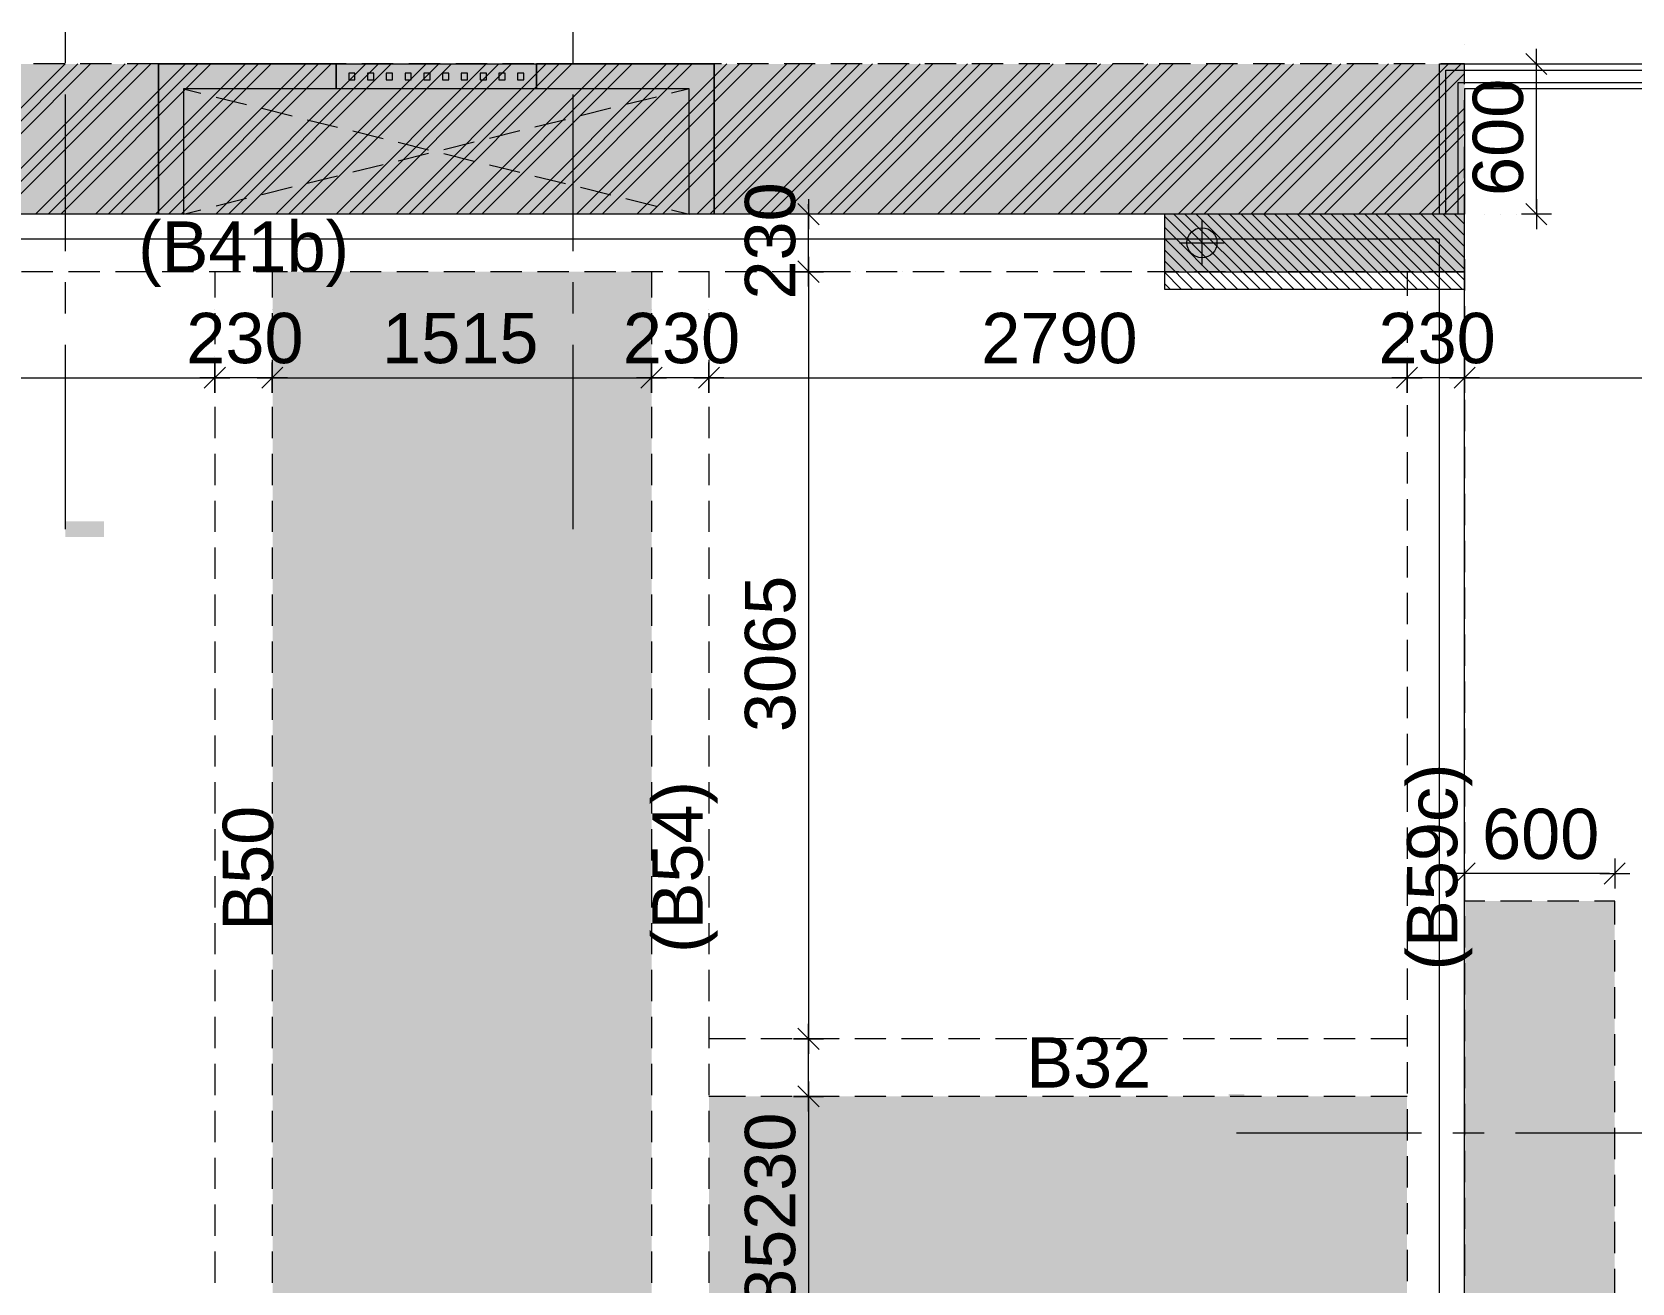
# Model space of a CAD drawing. Header units: millimetres. Extents: x -1303 to 98744, y -1303 to 90097.
# Drawn here: x 10983 to 17378, y 76402 to 81400 of the extents above; entities that cross this region are included whole.
import ezdxf

# ---------------------------------------------------------------- set-up
doc = ezdxf.new("R2010")
doc.units = ezdxf.units.MM
doc.layers.add('PDF_Geometry', color=7, linetype='Continuous')
doc.layers.add('PDF_Text', color=7, linetype='Continuous')
doc.layers.add('PDF_Solid Fills', color=192, linetype='Continuous', true_color=0xc2c0c0c0)
doc.styles.add('PDF ArialMT', font='arial.ttf')

msp = doc.modelspace()

# ---------------------------------------------------------------- hatches: boundary and pattern name
at = {"layer": 'PDF_Solid Fills', "true_color": 0x0000b2}
h = msp.add_hatch(color=33, dxfattribs=at)
h.paths.add_polyline_path([(15309.27507, 66332.73191), (15309.27507, 69457.67673), (13964.25597, 69457.67673), (13964.25597, 66262.74304), (14339.25034, 66262.74304), (14339.25034, 66332.73191)], flags=0)
h.paths.add_polyline_path([(16479.27862, 77147.7163), (16479.27862, 75862.70139), (13689.29439, 75862.70139), (13689.29439, 77147.7163)], flags=0)
h.paths.add_polyline_path([(13459.27165, 75862.70139), (13459.27165, 80442.69312), (11944.31663, 80442.69312), (11944.31663, 75862.70139)], flags=0)
h.paths.add_polyline_path([(15309.27507, 58577.69528), (15309.27507, 60477.71304), (14094.24695, 60477.71304), (14094.24695, 58577.69528)], flags=0)
h.paths.add_polyline_path([(16479.27862, 50817.74947), (16479.27862, 52102.68174), (13689.29439, 52102.68174), (13689.29439, 50817.74947)], flags=0)
h.paths.add_polyline_path([(13459.27165, 47522.69415), (13459.27165, 52102.68174), (11944.31663, 52102.68174), (11944.31663, 47522.69415)], flags=0)

# ---------------------------------------------------------------- linework, layer by layer
at = {"layer": 'PDF_Geometry', "color": 1, "lineweight": 0}
for points in [[(11115.03101, 81399.93353), (11115.03101, 81275.52632)], [(13144.44883, 81399.93353), (13144.44883, 81275.52632)], [(11115.03101, 81150.27614), (11115.03101, 80524.86816)], [(13144.44883, 81150.27614), (13144.44883, 80524.86816)], [(11115.03101, 80400.46095), (11115.03101, 80275.21076)], [(13144.44883, 80400.46095), (13144.44883, 80275.21076)], [(11115.03101, 80149.9523), (11115.03101, 79413.67455)], [(13144.44883, 80149.9523), (13144.44883, 79413.67455)], [(16537.25075, 77000.88721), (15796.74152, 77000.88721)], [(16787.75527, 77000.88721), (16662.50301, 77000.88721)], [(17653.51469, 77000.88721), (16912.1604, 77000.88721)]]:
    msp.add_lwpolyline(points, dxfattribs=at)
at = {"layer": 'PDF_Geometry', "lineweight": 0}
for points in [[(16709.0493, 81349.15576), (16709.0493, 81349.15576)], [(16709.0493, 81349.15576), (16709.0493, 81349.15576)], [(10515.00675, 80672.11875), (11115.03101, 81272.1461)], [(10566.63061, 80672.11875), (11166.65487, 81272.1461)], [(10617.40839, 80672.11875), (11217.43264, 81272.1461)], [(10755.3551, 80672.11875), (11355.37832, 81272.1461)], [(10806.97896, 80672.11875), (11407.00322, 81272.1461)], [(10857.75673, 80672.11875), (11457.78099, 81272.1461)], [(11114.18388, 81272.1461), (10988.93265, 81272.1461)], [(10996.54953, 80672.11875), (11596.57275, 81272.1461)], [(11047.32731, 80672.11875), (11647.35053, 81272.1461)], [(11098.10508, 80672.11875), (11698.1283, 81272.1461)], [(11301.21618, 81272.1461), (11175.96392, 81272.1461)], [(11236.89684, 80672.11875), (11836.9211, 81272.1461)], [(11287.67462, 80672.11875), (11887.69888, 81272.1461)], [(11338.45239, 80672.11875), (11938.47665, 81272.1461)], [(11489.09354, 81272.1461), (11363.84128, 81272.1461)], [(11477.24519, 80672.11875), (12077.26944, 81272.1461)], [(11528.02297, 80672.11875), (12128.04722, 81272.1461)], [(11676.12481, 81272.1461), (11551.71967, 81272.1461)], [(11578.80074, 80672.11875), (12178.82499, 81272.1461)], [(11717.59353, 80672.11875), (12317.61778, 81272.1461)], [(11864.0032, 81272.1461), (11738.75094, 81272.1461)], [(11768.37131, 80672.11875), (12368.39556, 81272.1461)], [(11819.14908, 80672.11875), (12419.17334, 81272.1461)], [(12051.03446, 81272.1461), (11926.62829, 81272.1461)], [(11957.94187, 80672.11875), (12557.96613, 81272.1461)], [(12008.71965, 80672.11875), (12608.74391, 81272.1461)], [(12059.49742, 80672.11875), (12659.52169, 81272.1461)], [(12238.91183, 81272.1461), (12113.6606, 81272.1461)], [(12198.29022, 80672.11875), (12798.31344, 81272.1461)], [(12249.068, 80672.11875), (12849.09122, 81272.1461)], [(12299.84577, 80672.11875), (12899.869, 81272.1461)], [(12425.94309, 81272.1461), (12301.53795, 81272.1461)], [(12438.63753, 80672.11875), (13038.66179, 81272.1461)], [(12613.82148, 81272.1461), (12488.56922, 81272.1461)], [(12489.41531, 80672.11875), (13089.43957, 81272.1461)], [(12541.04021, 80672.11875), (13141.06343, 81272.1461)], [(12801.69884, 81272.1461), (12676.44761, 81272.1461)], [(12678.98588, 80672.11875), (13279.01014, 81272.1461)], [(12729.76366, 80672.11875), (13329.78791, 81272.1461)], [(12781.38752, 80672.11875), (13381.41178, 81272.1461)], [(12988.7301, 81272.1461), (12863.47887, 81272.1461)], [(12919.33422, 80672.11875), (13519.35848, 81272.1461)], [(12970.112, 80672.11875), (13570.13625, 81272.1461)], [(13021.73587, 80672.11875), (13621.76012, 81272.1461)], [(13176.60849, 81272.1461), (13051.35624, 81272.1461)], [(13159.68257, 80672.11875), (13759.70683, 81272.1461)], [(13211.30643, 80672.11875), (13811.33069, 81272.1461)], [(13363.63976, 81272.1461), (13239.23463, 81272.1461)], [(13262.08421, 80672.11875), (13862.10846, 81272.1461)], [(13400.03092, 80672.11875), (14000.05414, 81272.1461)], [(13551.51712, 81272.1461), (13426.26589, 81272.1461)], [(13451.65478, 80672.11875), (14051.67904, 81272.1461)], [(13502.43255, 80672.11875), (14102.45681, 81272.1461)], [(13738.54942, 81272.1461), (13614.14325, 81272.1461)], [(13640.37822, 80672.11875), (14240.40249, 81272.1461)], [(13692.00313, 80672.11875), (14292.02635, 81272.1461)], [(13742.7809, 80672.11875), (14342.80412, 81272.1461)], [(13926.42678, 81272.1461), (13801.17451, 81272.1461)], [(13881.57266, 80672.11875), (14480.75083, 81272.1461)], [(13932.35044, 80672.11875), (14532.3747, 81272.1461)], [(13983.12821, 80672.11875), (14583.15247, 81272.1461)], [(14113.45805, 81272.1461), (13989.0529, 81272.1461)], [(14121.92101, 80672.11875), (14721.94526, 81272.1461)], [(14172.69879, 80672.11875), (14772.72304, 81272.1461)], [(14301.33644, 81272.1461), (14176.08417, 81272.1461)], [(14223.47656, 80672.11875), (14823.50081, 81272.1461)], [(14362.26935, 80672.11875), (14962.2936, 81272.1461)], [(14489.21379, 81272.1461), (14363.96153, 81272.1461)], [(14413.04713, 80672.11875), (15013.07138, 81272.1461)], [(14463.8249, 80672.11875), (15063.84916, 81272.1461)], [(14676.24506, 81272.1461), (14550.99383, 81272.1461)], [(14602.61769, 80672.11875), (15202.64195, 81272.1461)], [(14653.39547, 80672.11875), (15253.41973, 81272.1461)], [(14704.17324, 80672.11875), (15304.19751, 81272.1461)], [(14864.12345, 81272.1461), (14738.87119, 81272.1461)], [(14842.96604, 80672.11875), (15442.98926, 81272.1461)], [(14893.74382, 80672.11875), (15493.76704, 81272.1461)], [(15051.15471, 81272.1461), (14926.74854, 81272.1461)], [(14944.52159, 80672.11875), (15544.54482, 81272.1461)], [(15083.31335, 80672.11875), (15683.33761, 81272.1461)], [(15239.03208, 81272.1461), (15113.78085, 81272.1461)], [(15134.09113, 80672.11875), (15734.11539, 81272.1461)], [(15184.8689, 80672.11875), (15784.89317, 81272.1461)], [(15426.06334, 81272.1461), (15301.6582, 81272.1461)], [(15323.6617, 80672.11875), (15923.68596, 81272.1461)], [(15374.43948, 80672.11875), (15974.46373, 81272.1461)], [(15426.06334, 80672.11875), (16025.24151, 81272.1461)], [(15613.94173, 81272.1461), (15488.68947, 81272.1461)], [(15564.01004, 80672.11875), (16164.03326, 81272.1461)], [(15614.78782, 80672.11875), (16214.81104, 81272.1461)], [(15666.41169, 80672.11875), (16266.43594, 81272.1461)], [(15800.973, 81272.1461), (15676.56786, 81272.1461)], [(15804.35839, 80672.11875), (16404.38265, 81272.1461)], [(15855.13616, 80672.11875), (16455.16042, 81272.1461)], [(15988.85035, 81272.1461), (15863.59912, 81272.1461)], [(15906.76003, 80672.11875), (16506.78325, 81272.1461)], [(16044.70674, 80672.11875), (16644.72996, 81272.1461)], [(16176.72771, 81272.1461), (16051.47752, 81272.1461)], [(16096.32956, 80672.11875), (16695.50773, 81272.1461)], [(16147.10734, 80672.11875), (16709.0493, 81234.06277)], [(16363.76001, 81272.1461), (16238.50775, 81272.1461)], [(16551.63737, 81272.1461), (16426.38511, 81272.1461)], [(16709.0493, 81190.8967), (16709.0493, 81272.1461), (16614.26453, 81272.1461)], [(16709.0493, 81272.1461), (16709.0493, 81272.1461)], [(16709.0493, 81272.1461), (16709.0493, 81272.1461)], [(16709.0493, 81272.1461), (16709.0493, 81272.1461)], [(16790.2925, 81272.1461), (16790.2925, 81272.1461)], [(16852.07254, 81272.1461), (16852.07254, 81272.1461)], [(16914.69971, 81272.1461), (16914.69971, 81272.1461)], [(16995.94291, 81272.1461), (16995.94291, 81272.1461)], [(16285.05404, 80672.11875), (16709.0493, 81096.11813)], [(16709.0493, 81003.86853), (16709.0493, 81128.27573)], [(16336.67895, 80672.11875), (16709.0493, 81044.4891)], [(16387.45672, 80672.11875), (16709.0493, 80993.71133)], [(16709.0493, 80815.98911), (16709.0493, 80941.2393)], [(16525.40343, 80672.11875), (16709.0493, 80855.76669)], [(16577.02626, 80672.11875), (16709.0493, 80804.14592)], [(16709.0493, 80672.11875), (16709.0493, 80753.36815), (16627.80403, 80672.11875)], [(14087.22307, 80672.11875), (14087.22307, 80672.11875)], [(14150.69529, 80672.11875), (14150.69529, 80672.11875)], [(14212.47533, 80672.11875), (14212.47533, 80672.11875)], [(14275.10042, 80672.11875), (14275.10042, 80672.11875)], [(14337.72656, 80672.11875), (14337.72656, 80672.11875)], [(14400.35268, 80672.11875), (14400.35268, 80672.11875)], [(14463.8249, 80672.11875), (14463.8249, 80672.11875)], [(15509.00079, 80664.50704), (15800.973, 80372.53483)], [(15546.23803, 80672.11875), (15846.6732, 80372.53483)], [(15591.09111, 80672.11875), (15891.52628, 80372.53483)], [(15635.94523, 80672.11875), (15936.3804, 80372.53483)], [(15680.79934, 80672.11875), (15981.23452, 80372.53483)], [(15725.65243, 80672.11875), (16026.0876, 80372.53483)], [(15770.50653, 80672.11875), (16070.94068, 80372.53483)], [(15815.35962, 80672.11875), (16115.79479, 80372.53483)], [(15860.21374, 80672.11875), (16160.64891, 80372.53483)], [(15905.91394, 80672.11875), (16205.50303, 80372.53483)], [(15950.76702, 80672.11875), (16250.35714, 80372.53483)], [(15995.62114, 80672.11875), (16295.20919, 80372.53483)], [(16040.47525, 80672.11875), (16340.0633, 80372.53483)], [(16085.32937, 80672.11875), (16384.91742, 80372.53483)], [(16130.18141, 80672.11875), (16429.77153, 80372.53483)], [(16175.03553, 80672.11875), (16474.62565, 80372.53483)], [(16219.88965, 80672.11875), (16519.47769, 80372.53483)], [(16264.74376, 80672.11875), (16564.33181, 80372.53483)], [(16309.59788, 80672.11875), (16609.18593, 80372.53483)], [(16354.44992, 80672.11875), (16654.8851, 80372.53483)], [(16399.30404, 80672.11875), (16699.73921, 80372.53483)], [(16444.15816, 80672.11875), (16709.0493, 80408.07266)], [(16489.01227, 80672.11875), (16709.0493, 80452.93298)], [(16533.86639, 80672.11875), (16709.0493, 80497.78502)], [(16578.71843, 80672.11875), (16709.0493, 80542.63707)], [(16623.57255, 80672.11875), (16709.0493, 80587.48912)], [(16668.42667, 80672.11875), (16709.0493, 80632.34117)], [(16709.0493, 80672.11875), (16709.0493, 80672.11875)], [(16790.2925, 80672.11875), (16790.2925, 80672.11875)], [(16852.07254, 80672.11875), (16852.07254, 80672.11875)], [(16914.69971, 80672.11875), (16914.69971, 80672.11875)], [(16995.94291, 80672.11875), (16995.94291, 80672.11875)], [(15509.00079, 80619.64672), (15756.11888, 80372.53483)], [(15509.00079, 80574.79468), (15711.2658, 80372.53483)], [(15509.00079, 80529.94263), (15666.41169, 80372.53483)], [(15509.00079, 80485.09057), (15621.5586, 80372.53483)], [(11714.20814, 80441.92451), (11714.20814, 80441.92451)], [(11714.20814, 80441.92451), (11714.20814, 80441.92451)], [(11943.55422, 80441.92451), (11943.55422, 80441.92451)], [(11943.55422, 80441.92451), (11943.55422, 80441.92451)], [(13459.27165, 80441.92451), (13459.27165, 80441.92451)], [(13459.27165, 80441.92451), (13459.27165, 80441.92451)], [(13688.61773, 80441.92451), (13688.61773, 80441.92451)], [(13688.61773, 80441.92451), (13688.61773, 80441.92451)], [(14087.22307, 80441.92451), (14087.22307, 80441.92451)], [(14087.22307, 80441.92451), (14087.22307, 80441.92451)], [(14150.69529, 80441.92451), (14150.69529, 80441.92451)], [(14150.69529, 80441.92451), (14150.69529, 80441.92451)], [(14212.47533, 80441.92451), (14212.47533, 80441.92451)], [(14212.47533, 80441.92451), (14212.47533, 80441.92451)], [(14275.10042, 80441.92451), (14275.10042, 80441.92451)], [(14275.10042, 80441.92451), (14275.10042, 80441.92451)], [(14337.72656, 80441.92451), (14337.72656, 80441.92451)], [(14337.72656, 80441.92451), (14337.72656, 80441.92451)], [(14400.35268, 80441.92451), (14400.35268, 80441.92451)], [(14400.35268, 80441.92451), (14400.35268, 80441.92451)], [(14463.8249, 80441.92451), (14463.8249, 80441.92451)], [(14463.8249, 80441.92451), (14463.8249, 80441.92451)], [(15509.00079, 80440.23853), (15576.70449, 80372.53483)], [(15509.00079, 80395.37821), (15531.85037, 80372.53483)], [(11714.20814, 80355.60891), (11714.20814, 80355.60891)], [(11714.20814, 80355.60891), (11714.20814, 80355.60891)], [(11943.55422, 80355.60891), (11943.55422, 80355.60891)], [(11943.55422, 80355.60891), (11943.55422, 80355.60891)], [(13459.27165, 80355.60891), (13459.27165, 80355.60891)], [(13459.27165, 80355.60891), (13459.27165, 80355.60891)], [(13688.61773, 80355.60891), (13688.61773, 80355.60891)], [(13688.61773, 80355.60891), (13688.61773, 80355.60891)], [(16478.85713, 80372.53483), (16478.85713, 80372.53483)], [(16478.85713, 80372.53483), (16478.85713, 80372.53483)], [(16709.0493, 80372.53483), (16709.0493, 80372.53483)], [(16709.0493, 80372.53483), (16709.0493, 80372.53483)], [(11714.20814, 80292.97967), (11714.20814, 80292.97967)], [(11714.20814, 80292.97967), (11714.20814, 80292.97967)], [(11943.55422, 80292.97967), (11943.55422, 80292.97967)], [(11943.55422, 80292.97967), (11943.55422, 80292.97967)], [(13459.27165, 80292.97967), (13459.27165, 80292.97967)], [(13459.27165, 80292.97967), (13459.27165, 80292.97967)], [(13688.61773, 80292.97967), (13688.61773, 80292.97967)], [(13688.61773, 80292.97967), (13688.61773, 80292.97967)], [(16478.85713, 80288.74819), (16478.85713, 80288.74819)], [(16478.85713, 80288.74819), (16478.85713, 80288.74819)], [(16709.0493, 80288.74819), (16709.0493, 80288.74819)], [(16709.0493, 80288.74819), (16709.0493, 80288.74819)], [(11714.20814, 80230.35044), (11714.20814, 80230.35044)], [(11714.20814, 80230.35044), (11714.20814, 80230.35044)], [(11943.55422, 80230.35044), (11943.55422, 80230.35044)], [(11943.55422, 80230.35044), (11943.55422, 80230.35044)], [(13459.27165, 80230.35044), (13459.27165, 80230.35044)], [(13459.27165, 80230.35044), (13459.27165, 80230.35044)], [(13688.61773, 80230.35044), (13688.61773, 80230.35044)], [(13688.61773, 80230.35044), (13688.61773, 80230.35044)], [(16478.85713, 80226.97021), (16478.85713, 80226.97021)], [(16478.85713, 80226.97021), (16478.85713, 80226.97021)], [(16709.0493, 80226.97021), (16709.0493, 80226.97021)], [(16709.0493, 80226.97021), (16709.0493, 80226.97021)], [(11714.20814, 80167.72948), (11714.20814, 80167.72948)], [(11714.20814, 80167.72948), (11714.20814, 80167.72948)], [(11943.55422, 80167.72948), (11943.55422, 80167.72948)], [(11943.55422, 80167.72948), (11943.55422, 80167.72948)], [(13459.27165, 80167.72948), (13459.27165, 80167.72948)], [(13459.27165, 80167.72948), (13459.27165, 80167.72948)], [(13688.61773, 80167.72948), (13688.61773, 80167.72948)], [(13688.61773, 80167.72948), (13688.61773, 80167.72948)], [(16478.85713, 80164.34099), (16478.85713, 80164.34099)], [(16478.85713, 80164.34099), (16478.85713, 80164.34099)], [(16709.0493, 80164.34099), (16709.0493, 80164.34099)], [(16709.0493, 80164.34099), (16709.0493, 80164.34099)], [(11714.20814, 80105.10025), (11714.20814, 80105.10025)], [(11714.20814, 80105.10025), (11714.20814, 80105.10025)], [(11943.55422, 80105.10025), (11943.55422, 80105.10025)], [(11943.55422, 80105.10025), (11943.55422, 80105.10025)], [(13459.27165, 80105.10025), (13459.27165, 80105.10025)], [(13459.27165, 80105.10025), (13459.27165, 80105.10025)], [(13688.61773, 80105.10025), (13688.61773, 80105.10025)], [(13688.61773, 80105.10025), (13688.61773, 80105.10025)], [(16478.85713, 80101.72003), (16478.85713, 80101.72003)], [(16478.85713, 80101.72003), (16478.85713, 80101.72003)], [(16709.0493, 80101.72003), (16709.0493, 80101.72003)], [(16709.0493, 80101.72003), (16709.0493, 80101.72003)], [(11714.20814, 80018.77637), (11714.20814, 80018.77637)], [(11714.20814, 80018.77637), (11714.20814, 80018.77637)], [(11943.55422, 80018.77637), (11943.55422, 80018.77637)], [(11943.55422, 80018.77637), (11943.55422, 80018.77637)], [(13459.27165, 80018.77637), (13459.27165, 80018.77637)], [(13459.27165, 80018.77637), (13459.27165, 80018.77637)], [(13688.61773, 80018.77637), (13688.61773, 80018.77637)], [(13688.61773, 80018.77637), (13688.61773, 80018.77637)], [(16478.85713, 80018.77637), (16478.85713, 80018.77637)], [(16478.85713, 80018.77637), (16478.85713, 80018.77637)], [(16709.0493, 80018.77637), (16709.0493, 80018.77637)], [(16709.0493, 80018.77637), (16709.0493, 80018.77637)], [(16709.0493, 78013.90549), (16709.0493, 78013.90549)], [(17309.07252, 78013.90549), (17309.07252, 78013.90549)], [(16790.2925, 77927.58162), (16709.0493, 77927.58162)], [(16709.0493, 77927.58162), (16709.0493, 77927.58162)], [(16977.3248, 77927.58162), (16852.91967, 77927.58162)], [(17165.20216, 77927.58162), (17039.9499, 77927.58162)], [(17309.07252, 77833.64604), (17309.07252, 77927.58162), (17227.82933, 77927.58162)], [(17309.07252, 77927.58162), (17309.07252, 77927.58162)], [(17309.07252, 77927.58162), (17309.07252, 77927.58162)], [(17309.07252, 77645.76661), (17309.07252, 77771.01681)], [(17309.07252, 77458.73018), (17309.07252, 77583.13739)], [(17309.07252, 77270.85903), (17309.07252, 77396.10922)], [(14087.22307, 77377.48905), (14087.22307, 77377.48905)], [(14087.22307, 77377.48905), (14087.22307, 77377.48905)], [(14150.69529, 77377.48905), (14150.69529, 77377.48905)], [(14150.69529, 77377.48905), (14150.69529, 77377.48905)], [(14212.47533, 77377.48905), (14212.47533, 77377.48905)], [(14212.47533, 77377.48905), (14212.47533, 77377.48905)], [(14275.10042, 77377.48905), (14275.10042, 77377.48905)], [(14275.10042, 77377.48905), (14275.10042, 77377.48905)], [(14337.72656, 77377.48905), (14337.72656, 77377.48905)], [(14337.72656, 77377.48905), (14337.72656, 77377.48905)], [(14400.35268, 77377.48905), (14400.35268, 77377.48905)], [(14400.35268, 77377.48905), (14400.35268, 77377.48905)], [(14463.8249, 77377.48905), (14463.8249, 77377.48905)], [(14463.8249, 77377.48905), (14463.8249, 77377.48905)], [(17309.07252, 77083.8226), (17309.07252, 77208.2298)], [(14087.22307, 77147.29482), (14087.22307, 77147.29482)], [(14087.22307, 77147.29482), (14087.22307, 77147.29482)], [(14150.69529, 77147.29482), (14150.69529, 77147.29482)], [(14150.69529, 77147.29482), (14150.69529, 77147.29482)], [(14212.47533, 77147.29482), (14212.47533, 77147.29482)], [(14212.47533, 77147.29482), (14212.47533, 77147.29482)], [(14275.10042, 77147.29482), (14275.10042, 77147.29482)], [(14275.10042, 77147.29482), (14275.10042, 77147.29482)], [(14337.72656, 77147.29482), (14337.72656, 77147.29482)], [(14337.72656, 77147.29482), (14337.72656, 77147.29482)], [(14400.35268, 77147.29482), (14400.35268, 77147.29482)], [(14400.35268, 77147.29482), (14400.35268, 77147.29482)], [(14463.8249, 77147.29482), (14463.8249, 77147.29482)], [(14463.8249, 77147.29482), (14463.8249, 77147.29482)], [(17309.07252, 76895.94317), (17309.07252, 77021.20163)], [(17309.07252, 76708.915), (17309.07252, 76833.3222)], [(17309.07252, 76521.03558), (17309.07252, 76646.28577)], [(17309.07252, 76333.15615), (17309.07252, 76458.41462)]]:
    msp.add_lwpolyline(points, dxfattribs=at)
at = {"layer": 'PDF_Geometry', "color": 222, "lineweight": 0, "true_color": 0xb8008a}
for points in [[(17038.25772, 81229.83129), (16953.62809, 81314.46091)], [(16995.94291, 81212.0541), (16995.94291, 81332.22983)], [(16935.85711, 81272.1461), (17056.03077, 81272.1461)], [(16995.94291, 80692.43316), (16995.94291, 81252.68294)], [(16953.62809, 80714.43356), (17038.25772, 80629.80394)], [(16995.94291, 80732.21074), (16995.94291, 80612.03501)], [(17056.03077, 80672.11875), (16935.85711, 80672.11875)], [(16709.0493, 77977.51641), (16709.0493, 78097.68386)], [(17309.07252, 78097.68386), (17309.07252, 77977.51641)], [(16769.13509, 78037.60013), (16648.96144, 78037.60013)], [(16751.36411, 78079.91495), (16666.73449, 77995.28532)], [(17288.76224, 78037.60013), (16728.51453, 78037.60013)], [(17248.98673, 78037.60013), (17369.16039, 78037.60013)], [(17266.75771, 77995.28532), (17351.38734, 78079.91495)]]:
    msp.add_lwpolyline(points, dxfattribs=at)
at = {"layer": 'PDF_Geometry', "color": 9, "lineweight": 0, "true_color": 0xc0c0c0}
for points in [[(12199.13631, 81272.1461), (11489.09354, 81272.1461), (11489.09354, 80672.11875), (11489.09354, 81272.1461), (12199.13631, 81272.1461), (12998.88628, 81272.1461), (12998.88628, 81172.2848), (12199.13631, 81172.2848), (11588.95691, 81172.2848), (11588.95691, 80672.11875), (11658.35279, 80689.89593)], [(13538.82267, 80689.89593), (13609.06568, 80672.11875), (13609.06568, 81172.2848), (12998.88628, 81172.2848), (12998.88628, 81272.1461), (13708.92905, 81272.1461), (13708.92905, 80672.11875), (13708.92905, 81272.1461), (12998.88628, 81272.1461)], [(16609.18593, 80672.11875), (16609.18593, 81272.1461), (18958.50518, 81272.1461)], [(16633.72769, 80672.11875), (16633.72769, 81247.60021), (18958.50518, 81247.60021)], [(12199.13631, 81172.2848), (11588.95691, 81172.2848), (11658.35279, 81155.35887)], [(13609.06568, 80672.11875), (13609.06568, 81172.2848), (12998.88628, 81172.2848)], [(13609.06568, 81172.2848), (13538.82267, 81155.35887)], [(16683.66041, 80672.11875), (16683.66041, 81197.67369), (18958.50518, 81197.67369)], [(18958.50518, 81172.2848), (16709.0493, 81172.2848), (16709.0493, 80672.11875)], [(11719.28571, 81140.11892), (11840.30649, 81109.65557)], [(11901.23941, 81095.26688), (12022.26019, 81064.80351)], [(13296.78215, 81095.26688), (13174.91528, 81064.80351)], [(13478.73585, 81140.11892), (13356.86898, 81109.65557)], [(12083.1931, 81049.57184), (12204.21388, 81019.95147)], [(13114.82846, 81049.57184), (12992.96158, 81019.95147)], [(12265.1468, 81004.71152), (12386.16758, 80975.09115)], [(12932.87476, 81004.71152), (12811.00789, 80975.09115)], [(12447.10049, 80959.85948), (12568.12127, 80929.39611)], [(12568.12127, 80915.00743), (12447.10049, 80884.54407)], [(12750.92106, 80959.85948), (12629.05419, 80929.39611)], [(12629.05419, 80915.00743), (12750.92106, 80884.54407)], [(12386.16758, 80869.30412), (12265.1468, 80839.68375)], [(12811.00789, 80869.30412), (12932.87476, 80839.68375)], [(12022.26019, 80779.60002), (11901.23941, 80749.97965)], [(12204.21388, 80824.45208), (12083.1931, 80794.83171)], [(12992.96158, 80824.45208), (13114.82846, 80794.83171)], [(13174.91528, 80779.60002), (13296.78215, 80749.97965)], [(11840.30649, 80734.74797), (11719.28571, 80704.27635)], [(13356.86898, 80734.74797), (13478.73585, 80704.27635)], [(16709.0493, 57187.39747), (16709.0493, 80672.11875), (7794.16426, 80672.11875)], [(16609.18593, 75662.04487), (16609.18593, 80572.25744), (7794.16426, 80572.25744), (7794.16426, 37392.52789), (7794.16426, 36622.39829), (8004.04512, 36622.39829), (7981.19553, 36706.18492)]]:
    msp.add_lwpolyline(points, dxfattribs=at)
for points in [[(12199.13631, 81272.1461), (12199.13631, 81172.2848)], [(12249.068, 81209.51687), (12273.61059, 81209.51687), (12273.61059, 81234.90576), (12249.068, 81234.90576)], [(12249.068, 81209.51687), (12273.61059, 81209.51687), (12273.61059, 81234.90576), (12249.068, 81234.90576)], [(12323.54145, 81209.51687), (12348.93034, 81209.51687), (12348.93034, 81234.90576), (12323.54145, 81234.90576)], [(12323.54145, 81209.51687), (12348.93034, 81209.51687), (12348.93034, 81234.90576), (12323.54145, 81234.90576)], [(12398.86202, 81209.51687), (12424.25091, 81209.51687), (12424.25091, 81234.90576), (12398.86202, 81234.90576)], [(12398.86202, 81209.51687), (12424.25091, 81209.51687), (12424.25091, 81234.90576), (12398.86202, 81234.90576)], [(12474.18259, 81209.51687), (12498.72518, 81209.51687), (12498.72518, 81234.90576), (12474.18259, 81234.90576)], [(12474.18259, 81209.51687), (12498.72518, 81209.51687), (12498.72518, 81234.90576), (12474.18259, 81234.90576)], [(12548.65605, 81209.51687), (12574.04493, 81209.51687), (12574.04493, 81234.90576), (12548.65605, 81234.90576)], [(12548.65605, 81209.51687), (12574.04493, 81209.51687), (12574.04493, 81234.90576), (12548.65605, 81234.90576)], [(12623.97663, 81209.51687), (12648.51922, 81209.51687), (12648.51922, 81234.90576), (12623.97663, 81234.90576)], [(12623.97663, 81209.51687), (12648.51922, 81209.51687), (12648.51922, 81234.90576), (12623.97663, 81234.90576)], [(12698.4511, 81209.51687), (12723.83999, 81209.51687), (12723.83999, 81234.90576), (12698.4511, 81234.90576)], [(12698.4511, 81209.51687), (12723.83999, 81209.51687), (12723.83999, 81234.90576), (12698.4511, 81234.90576)], [(12773.77168, 81209.51687), (12799.16057, 81209.51687), (12799.16057, 81234.90576), (12773.77168, 81234.90576)], [(12773.77168, 81209.51687), (12799.16057, 81209.51687), (12799.16057, 81234.90576), (12773.77168, 81234.90576)], [(12849.09122, 81209.51687), (12873.63381, 81209.51687), (12873.63381, 81234.90576), (12849.09122, 81234.90576)], [(12849.09122, 81209.51687), (12873.63381, 81209.51687), (12873.63381, 81234.90576), (12849.09122, 81234.90576)], [(12923.56571, 81209.51687), (12948.95459, 81209.51687), (12948.95459, 81234.90576), (12923.56571, 81234.90576)], [(12923.56571, 81209.51687), (12948.95459, 81209.51687), (12948.95459, 81234.90576), (12923.56571, 81234.90576)], [(12998.88628, 81272.1461), (12998.88628, 81172.2848)]]:
    msp.add_lwpolyline(points, close=True, dxfattribs=at)
at = {"layer": 'PDF_Geometry', "color": 122, "lineweight": 0, "true_color": 0x00b88a}
for points in [[(14044.06216, 80714.43356), (14129.53788, 80629.80394)], [(14087.22307, 80732.21074), (14087.22307, 80612.03501)], [(14087.22307, 80692.43316), (14087.22307, 80711.89632)], [(14146.4638, 80672.11875), (14027.13623, 80672.11875)], [(14087.22307, 80441.92451), (14087.22307, 80672.11875)], [(14087.22307, 80402.1552), (14087.22307, 80422.46135), (14087.22307, 77396.95221), (14087.22307, 77417.26662)], [(8664.1562, 80018.77637), (8643.84592, 80018.77637), (11693.89682, 80018.77637), (11673.58654, 80018.77637)], [(11943.55422, 80018.77637), (11714.20814, 80018.77637)], [(11984.17685, 80018.77637), (11963.86554, 80018.77637), (13438.96033, 80018.77637), (13418.64902, 80018.77637)], [(13688.61773, 80018.77637), (13459.27165, 80018.77637)], [(13729.23933, 80018.77637), (13708.92905, 80018.77637), (16458.54478, 80018.77637), (16439.07955, 80018.77637)], [(16709.0493, 80018.77637), (16478.85713, 80018.77637)], [(16748.82481, 80018.77637), (16728.51453, 80018.77637), (18939.03995, 80018.77637), (18918.7276, 80018.77637)], [(14087.22307, 77147.29482), (14087.22307, 77377.48905)], [(14087.22307, 77107.51723), (14087.22307, 77126.98866), (14087.22307, 75882.0819), (14087.22307, 75902.39631)]]:
    msp.add_lwpolyline(points, dxfattribs=at)
at = {"layer": 'PDF_Geometry', "color": 157, "lineweight": 0, "true_color": 0x3f5f7f}
for points in [[(11138.72668, 80672.11875), (11013.47546, 80672.11875)], [(11326.60507, 80672.11875), (11201.35281, 80672.11875)], [(11513.63634, 80672.11875), (11389.23017, 80672.11875)], [(11701.5137, 80672.11875), (11576.26247, 80672.11875)], [(11888.54496, 80672.11875), (11764.13983, 80672.11875)], [(12076.42335, 80672.11875), (11951.1711, 80672.11875)], [(12263.45462, 80672.11875), (12139.04948, 80672.11875)], [(12451.33198, 80672.11875), (12326.08075, 80672.11875)], [(12639.21036, 80672.11875), (12513.95811, 80672.11875)], [(12826.24163, 80672.11875), (12700.98937, 80672.11875)], [(13014.11899, 80672.11875), (12888.86776, 80672.11875)], [(13201.15129, 80672.11875), (13076.74513, 80672.11875)], [(13389.02865, 80672.11875), (13263.77639, 80672.11875)], [(13576.05992, 80672.11875), (13451.65478, 80672.11875)], [(13763.93831, 80672.11875), (13638.68605, 80672.11875)], [(13950.96957, 80672.11875), (13826.5634, 80672.11875)], [(14138.84693, 80672.11875), (14013.59571, 80672.11875)], [(14326.72532, 80672.11875), (14201.47306, 80672.11875)], [(14513.75659, 80672.11875), (14388.50433, 80672.11875)], [(14701.63395, 80672.11875), (14576.38272, 80672.11875)], [(14888.66521, 80672.11875), (14764.26008, 80672.11875)], [(15076.5436, 80672.11875), (14951.29135, 80672.11875)], [(15263.57487, 80672.11875), (15139.16973, 80672.11875)], [(15451.45223, 80672.11875), (15326.201, 80672.11875)], [(15638.48453, 80672.11875), (15514.07836, 80672.11875)], [(15826.36189, 80672.11875), (15701.10962, 80672.11875)], [(16014.23924, 80672.11875), (15888.98801, 80672.11875)], [(16201.27154, 80672.11875), (16076.01928, 80672.11875)], [(16389.1489, 80672.11875), (16263.89664, 80672.11875)], [(16576.1812, 80672.11875), (16451.77399, 80672.11875)], [(16709.0493, 80554.48853), (16709.0493, 80672.11875), (16638.8063, 80672.11875)], [(16709.0493, 80492.70228), (16709.0493, 80367.45209)], [(11065.94541, 80441.92451), (10941.54027, 80441.92451)], [(11253.82276, 80441.92451), (11128.57154, 80441.92451)], [(11441.70115, 80441.92451), (11316.4489, 80441.92451)], [(11628.73242, 80441.92451), (11503.48016, 80441.92451)], [(11816.60978, 80441.92451), (11691.35855, 80441.92451)], [(11714.20814, 80441.92451), (11714.20814, 80339.52597)], [(12003.64208, 80441.92451), (11879.23591, 80441.92451)], [(11943.55422, 80441.92451), (11943.55422, 80339.52597)], [(12191.51944, 80441.92451), (12066.26718, 80441.92451)], [(12378.55071, 80441.92451), (12254.14556, 80441.92451)], [(12566.4291, 80441.92451), (12441.17684, 80441.92451)], [(12753.46036, 80441.92451), (12629.05419, 80441.92451)], [(12941.33772, 80441.92451), (12816.08649, 80441.92451)], [(13129.21611, 80441.92451), (13003.96385, 80441.92451)], [(13316.24737, 80441.92451), (13190.99512, 80441.92451)], [(13504.12474, 80441.92451), (13378.87351, 80441.92451)], [(13459.27165, 80441.92451), (13459.27165, 80339.52597)], [(13691.156, 80441.92451), (13566.75086, 80441.92451)], [(13688.61773, 80441.92451), (13688.61773, 80339.52597)], [(13879.03439, 80441.92451), (13753.78214, 80441.92451)], [(14066.06566, 80441.92451), (13941.66052, 80441.92451)], [(14253.94301, 80441.92451), (14128.69179, 80441.92451)], [(14440.97532, 80441.92451), (14316.56915, 80441.92451)], [(14628.85267, 80441.92451), (14503.60041, 80441.92451)], [(14816.73003, 80441.92451), (14691.4788, 80441.92451)], [(15003.76233, 80441.92451), (14878.51007, 80441.92451)], [(15191.63969, 80441.92451), (15066.38743, 80441.92451)], [(15378.67096, 80441.92451), (15254.26581, 80441.92451)], [(15566.54935, 80441.92451), (15441.29709, 80441.92451)], [(15753.58061, 80441.92451), (15629.17444, 80441.92451)], [(15941.45797, 80441.92451), (15816.20674, 80441.92451)], [(16128.48924, 80441.92451), (16004.0841, 80441.92451)], [(16316.36659, 80441.92451), (16191.1164, 80441.92451)], [(16504.24602, 80441.92451), (16378.99376, 80441.92451)], [(16478.85713, 80441.92451), (16478.85713, 80346.29469)], [(16709.0493, 80441.92451), (16566.02399, 80441.92451)], [(11714.20814, 80276.89673), (11714.20814, 80152.4978)], [(11943.55422, 80276.89673), (11943.55422, 80152.4978)], [(13459.27165, 80276.89673), (13459.27165, 80152.4978)], [(13688.61773, 80276.89673), (13688.61773, 80152.4978)], [(16478.85713, 80283.67372), (16478.85713, 80158.41526)], [(16709.0493, 80304.83113), (16709.0493, 80179.57266)], [(11714.20814, 80089.86857), (11714.20814, 79964.61837)], [(11943.55422, 80089.86857), (11943.55422, 79964.61837)], [(13459.27165, 80089.86857), (13459.27165, 79964.61837)], [(13688.61773, 80089.86857), (13688.61773, 79964.61837)], [(16478.85713, 80095.79429), (16478.85713, 79971.38709)], [(16709.0493, 80116.9517), (16709.0493, 79992.5445)], [(11714.20814, 79901.98915), (11714.20814, 79777.58194)], [(11943.55422, 79901.98915), (11943.55422, 79777.58194)], [(13459.27165, 79901.98915), (13459.27165, 79777.58194)], [(13688.61773, 79901.98915), (13688.61773, 79777.58194)], [(16478.85713, 79908.75786), (16478.85713, 79783.50767)], [(16709.0493, 79929.91527), (16709.0493, 79804.66508)], [(11714.20814, 79714.96098), (11714.20814, 79589.71079)], [(11943.55422, 79714.96098), (11943.55422, 79589.71079)], [(13459.27165, 79714.96098), (13459.27165, 79589.71079)], [(13688.61773, 79714.96098), (13688.61773, 79589.71079)], [(16478.85713, 79720.88671), (16478.85713, 79595.62824)], [(16709.0493, 79742.04412), (16709.0493, 79617.63691)], [(16709.0493, 79555.00768), (16709.0493, 79429.75749)], [(11714.20814, 79527.08156), (11714.20814, 79402.67435)], [(11943.55422, 79527.08156), (11943.55422, 79402.67435)], [(13459.27165, 79527.08156), (13459.27165, 79402.67435)], [(13688.61773, 79527.08156), (13688.61773, 79402.67435)], [(16478.85713, 79533.85028), (16478.85713, 79408.60008)], [(16709.0493, 79367.12825), (16709.0493, 79241.87806)], [(11714.20814, 79340.05339), (11714.20814, 79214.79493)], [(11943.55422, 79340.05339), (11943.55422, 79214.79493)], [(13459.27165, 79340.05339), (13459.27165, 79214.79493)], [(13688.61773, 79340.05339), (13688.61773, 79214.79493)], [(16478.85713, 79345.97085), (16478.85713, 79220.72066)], [(16709.0493, 79180.10009), (16709.0493, 79054.84989)], [(11714.20814, 79152.17396), (11714.20814, 79026.92377)], [(11943.55422, 79152.17396), (11943.55422, 79026.92377)], [(13459.27165, 79152.17396), (13459.27165, 79026.92377)], [(13688.61773, 79152.17396), (13688.61773, 79026.92377)], [(16478.85713, 79158.94268), (16478.85713, 79033.69248)], [(16709.0493, 78992.22067), (16709.0493, 78866.97047)], [(11714.20814, 78965.13753), (11714.20814, 78839.88734)], [(11943.55422, 78965.13753), (11943.55422, 78839.88734)], [(13459.27165, 78965.13753), (13459.27165, 78839.88734)], [(13688.61773, 78965.13753), (13688.61773, 78839.88734)], [(16478.85713, 78971.06326), (16478.85713, 78845.81306)], [(16709.0493, 78805.19249), (16709.0493, 78679.94231)], [(11714.20814, 78777.26638), (11714.20814, 78652.00791)], [(11943.55422, 78777.26638), (11943.55422, 78652.00791)], [(13459.27165, 78777.26638), (13459.27165, 78652.00791)], [(13688.61773, 78777.26638), (13688.61773, 78652.00791)], [(16478.85713, 78783.18383), (16478.85713, 78658.7849)], [(16478.85713, 78596.15567), (16478.85713, 78470.90547)], [(16709.0493, 78617.31307), (16709.0493, 78492.06288)], [(11714.20814, 78589.38695), (11714.20814, 78464.97975)], [(11943.55422, 78589.38695), (11943.55422, 78464.97975)], [(13459.27165, 78589.38695), (13459.27165, 78464.97975)], [(13688.61773, 78589.38695), (13688.61773, 78464.97975)], [(16478.85713, 78408.27625), (16478.85713, 78283.86904)], [(16709.0493, 78429.43365), (16709.0493, 78305.02644)], [(11714.20814, 78402.35051), (11714.20814, 78277.10033)], [(11943.55422, 78402.35051), (11943.55422, 78277.10033)], [(13459.27165, 78402.35051), (13459.27165, 78277.10033)], [(13688.61773, 78402.35051), (13688.61773, 78277.10033)], [(11714.20814, 78214.47936), (11714.20814, 78090.07215)], [(11943.55422, 78214.47936), (11943.55422, 78090.07215)], [(13459.27165, 78214.47936), (13459.27165, 78090.07215)], [(13688.61773, 78214.47936), (13688.61773, 78090.07215)], [(16478.85713, 78221.24807), (16478.85713, 78095.99788)], [(16709.0493, 78242.40548), (16709.0493, 78117.15529)], [(11714.20814, 78027.44293), (11714.20814, 77902.19273)], [(11943.55422, 78027.44293), (11943.55422, 77902.19273)], [(13459.27165, 78027.44293), (13459.27165, 77902.19273)], [(13688.61773, 78027.44293), (13688.61773, 77902.19273)], [(16478.85713, 78033.36865), (16478.85713, 77908.11846)], [(16709.0493, 78054.52606), (16709.0493, 77930.11886)], [(11714.20814, 77839.5635), (11714.20814, 77715.16457)], [(11943.55422, 77839.5635), (11943.55422, 77715.16457)], [(13459.27165, 77839.5635), (13459.27165, 77715.16457)], [(13688.61773, 77839.5635), (13688.61773, 77715.16457)], [(16478.85713, 77846.34049), (16478.85713, 77721.08202)], [(16709.0493, 77867.49789), (16709.0493, 77742.23943)], [(11714.20814, 77652.53533), (11714.20814, 77527.28514)], [(11943.55422, 77652.53533), (11943.55422, 77527.28514)], [(13459.27165, 77652.53533), (13459.27165, 77527.28514)], [(13688.61773, 77652.53533), (13688.61773, 77527.28514)], [(16478.85713, 77658.46106), (16478.85713, 77533.21087)], [(16709.0493, 77679.61846), (16709.0493, 77554.36828)], [(11714.20814, 77464.65591), (11714.20814, 77339.40572)], [(11943.55422, 77464.65591), (11943.55422, 77339.40572)], [(13459.27165, 77464.65591), (13459.27165, 77339.40572)], [(13688.61773, 77464.65591), (13688.61773, 77339.40572)], [(16478.85713, 77471.42463), (16478.85713, 77346.17444)], [(16709.0493, 77492.58203), (16709.0493, 77367.33184)], [(13834.18028, 77377.48905), (13688.61773, 77377.48905)], [(14021.21154, 77377.48905), (13895.96031, 77377.48905)], [(14209.08993, 77377.48905), (14083.83768, 77377.48905)], [(14396.1212, 77377.48905), (14271.71607, 77377.48905)], [(14583.99856, 77377.48905), (14458.74733, 77377.48905)], [(14771.03086, 77377.48905), (14646.62469, 77377.48905)], [(14958.90822, 77377.48905), (14833.65595, 77377.48905)], [(15145.93949, 77377.48905), (15021.53434, 77377.48905)], [(15333.81788, 77377.48905), (15208.56561, 77377.48905)], [(15521.69523, 77377.48905), (15396.44297, 77377.48905)], [(15708.7265, 77377.48905), (15583.47527, 77377.48905)], [(15896.60489, 77377.48905), (15771.35263, 77377.48905)], [(16083.63512, 77377.48905), (15959.22998, 77377.48905)], [(16271.51455, 77377.48905), (16146.26229, 77377.48905)], [(16478.85713, 77377.48905), (16334.13964, 77377.48905)], [(11714.20814, 77277.62774), (11714.20814, 77152.37755)], [(11943.55422, 77277.62774), (11943.55422, 77152.37755)], [(13459.27165, 77277.62774), (13459.27165, 77152.37755)], [(13688.61773, 77277.62774), (13688.61773, 77152.37755)], [(16478.85713, 77283.55347), (16478.85713, 77158.29501)], [(16709.0493, 77304.71088), (16709.0493, 77179.45241)], [(13834.18028, 77147.29482), (13688.61773, 77147.29482)], [(14021.21154, 77147.29482), (13895.96031, 77147.29482)], [(14209.08993, 77147.29482), (14083.83768, 77147.29482)], [(14396.1212, 77147.29482), (14271.71607, 77147.29482)], [(14583.99856, 77147.29482), (14458.74733, 77147.29482)], [(14771.03086, 77147.29482), (14646.62469, 77147.29482)], [(14958.90822, 77147.29482), (14833.65595, 77147.29482)], [(15145.93949, 77147.29482), (15021.53434, 77147.29482)], [(15333.81788, 77147.29482), (15208.56561, 77147.29482)], [(15521.69523, 77147.29482), (15396.44297, 77147.29482)], [(15708.7265, 77147.29482), (15583.47527, 77147.29482)], [(15896.60489, 77147.29482), (15771.35263, 77147.29482)], [(16083.63512, 77147.29482), (15959.22998, 77147.29482)], [(16271.51455, 77147.29482), (16146.26229, 77147.29482)], [(16478.85713, 77147.29482), (16334.13964, 77147.29482)], [(11714.20814, 77089.74832), (11714.20814, 76964.49812)], [(11943.55422, 77089.74832), (11943.55422, 76964.49812)], [(13459.27165, 77089.74832), (13459.27165, 76964.49812)], [(13688.61773, 77089.74832), (13688.61773, 76964.49812)], [(16478.85713, 77095.67404), (16478.85713, 76971.26684)], [(16709.0493, 77117.67445), (16709.0493, 76992.42425)], [(11714.20814, 76901.8689), (11714.20814, 76777.46169)], [(11943.55422, 76901.8689), (11943.55422, 76777.46169)], [(13459.27165, 76901.8689), (13459.27165, 76777.46169)], [(13688.61773, 76901.8689), (13688.61773, 76777.46169)], [(16478.85713, 76908.63761), (16478.85713, 76783.38742)], [(16709.0493, 76929.79502), (16709.0493, 76804.54483)], [(16709.0493, 76741.92386), (16709.0493, 76617.51666)], [(11714.20814, 76714.84073), (11714.20814, 76589.59054)], [(11943.55422, 76714.84073), (11943.55422, 76589.59054)], [(13459.27165, 76714.84073), (13459.27165, 76589.59054)], [(13688.61773, 76714.84073), (13688.61773, 76589.59054)], [(16478.85713, 76720.76646), (16478.85713, 76596.35925)], [(16709.0493, 76554.88743), (16709.0493, 76429.63724)], [(11714.20814, 76526.96131), (11714.20814, 76402.5541)], [(11943.55422, 76526.96131), (11943.55422, 76402.5541)], [(13459.27165, 76526.96131), (13459.27165, 76402.5541)], [(13688.61773, 76526.96131), (13688.61773, 76402.5541)], [(16478.85713, 76533.73003), (16478.85713, 76408.47983)]]:
    msp.add_lwpolyline(points, dxfattribs=at)
at = {"layer": 'PDF_Geometry', "color": 5, "lineweight": 0}
for points in [[(15509.00079, 80372.53483), (16709.04891, 80372.53483), (16709.04891, 80672.12372), (15509.00079, 80672.12372)], [(15509.00079, 80441.92451), (16709.04891, 80441.92451), (16709.04891, 80672.1171), (15509.00079, 80672.1171)]]:
    msp.add_lwpolyline(points, close=True, dxfattribs=at)
at = {"layer": 'PDF_Geometry', "color": 20, "lineweight": 0, "true_color": 0xff4405}
for points in [[(15658.79481, 80647.58112), (15658.79481, 80467.31339)], [(15569.08762, 80557.02576), (15748.50304, 80557.02576)]]:
    msp.add_lwpolyline(points, dxfattribs=at)
at = {"layer": 'PDF_Geometry', "color": 122, "lineweight": 0, "true_color": 0x00b88a}
for points in [[(14044.06216, 80485.09057), (14129.53788, 80399.60969)], [(14087.22307, 80502.0165), (14087.22307, 80382.68377)], [(14146.4638, 80441.92451), (14027.13623, 80441.92451)], [(11714.20814, 79958.69265), (11714.20814, 80078.86837)], [(11943.55422, 80078.86837), (11943.55422, 79958.69265)], [(13459.27165, 79958.69265), (13459.27165, 80078.86837)], [(13688.61773, 80078.86837), (13688.61773, 79958.69265)], [(16478.85713, 79958.69265), (16478.85713, 80078.86837)], [(16709.0493, 80078.86837), (16709.0493, 79958.69265)], [(11773.44888, 80018.77637), (11654.12131, 80018.77637)], [(11756.52296, 80061.09119), (11671.04724, 79976.46156)], [(11883.4674, 80018.77637), (12003.64208, 80018.77637)], [(11901.23941, 79976.46156), (11985.86903, 80061.09119)], [(13518.51239, 80018.77637), (13399.18379, 80018.77637)], [(13501.58647, 80061.09119), (13416.10972, 79976.46156)], [(13628.53091, 80018.77637), (13748.70456, 80018.77637)], [(13646.30292, 79976.46156), (13730.93254, 80061.09119)], [(16538.94292, 80018.77637), (16418.76927, 80018.77637)], [(16521.17195, 80061.09119), (16436.54232, 79976.46156)], [(16648.96144, 80018.77637), (16769.13509, 80018.77637)], [(16666.73449, 79976.46156), (16751.36411, 80061.09119)], [(14129.53788, 77335.17424), (14044.06216, 77419.80386)], [(14087.22307, 77317.40532), (14087.22307, 77437.57277)], [(14027.13623, 77377.48905), (14146.4638, 77377.48905)], [(14044.06216, 77189.60963), (14129.53788, 77104.98)], [(14087.22307, 77207.38681), (14087.22307, 77087.21108)], [(14146.4638, 77147.29482), (14027.13623, 77147.29482)]]:
    msp.add_lwpolyline(points, close=True, dxfattribs=at)
at = {"layer": 'PDF_Geometry', "color": 20, "lineweight": 0, "true_color": 0xff4405}
msp.add_circle((15659.26374, 80557.67341), 59.96278, dxfattribs=at)
at = {"layer": 'PDF_Geometry', "color": 7, "lineweight": 0, "true_color": 0xffffff}
msp.add_circle((15659.28798, 80557.71753), 59.98701, dxfattribs=at)
at = {"layer": 'PDF_Solid Fills', "color": 254, "lineweight": 0, "true_color": 0x00007f}
for points in [[(8394.27324, 80672.7138), (8394.27324, 81272.73289), (16709.30344, 80672.7138), (16709.30344, 81272.73289)], [(17309.24195, 77927.74691), (17309.24195, 73927.73258), (16709.30344, 77927.74691), (16709.30344, 73927.73258)]]:
    msp.add_solid(points, dxfattribs=at)
at = {"layer": 'PDF_Solid Fills', "lineweight": 0}
msp.add_solid([(15509.25492, 80442.69312), (15509.25492, 80672.7138), (16709.30344, 80442.69312), (16709.30344, 80672.7138)], dxfattribs=at)
at = {"layer": 'PDF_Solid Fills', "color": 1, "lineweight": 0}
for points in [[(11115.62296, 79382.87234), (11270.66398, 79382.87234), (11115.62296, 79444.82387), (11270.66398, 79444.82387)], [(13144.87238, 79382.87234), (13299.91341, 79382.87234), (13144.87238, 79444.82387), (13299.91341, 79444.82387)], [(15827.96935, 77001.39135), (15827.96935, 77156.43548), (15766.02092, 77001.39135), (15766.02092, 77156.43548)]]:
    msp.add_solid(points, dxfattribs=at)

# ---------------------------------------------------------------- texts
at = {"layer": 'PDF_Text', "char_height": 201.084641, "attachment_point": 4, "rotation": 90, "style": 'PDF ArialMT'}
for s, insert in [('600', (16843.41596, 80744.74949)), ('230', (13934.21821, 80330.83055)), ('3065', (13934.21821, 78602.75902)), ('2301285230', (13934.21821, 75520.63929))]:
    msp.add_mtext(s, dxfattribs=dict(at, insert=insert))
at = {"layer": 'PDF_Text', "color": 6, "char_height": 201.084641, "attachment_point": 4, "style": 'PDF ArialMT'}
for s, insert in [('(B41b)', (11407.21459, 80512.51736)), ('B32', (14956.75158, 77281.45638))]:
    msp.add_mtext(s, dxfattribs=dict(at, insert=insert))
at = {"layer": 'PDF_Text', "char_height": 201.084641, "attachment_point": 4, "style": 'PDF ArialMT'}
for s, insert in [('230', (11599.60494, 80175.87999)), ('1515', (12382.33428, 80175.87999)), ('230', (13344.67558, 80175.87999)), ('2790', (14777.13316, 80175.87999)), ('230', (16364.79743, 80175.87999)), ('600', (16778.71422, 78194.69872))]:
    msp.add_mtext(s, dxfattribs=dict(at, insert=insert))
at = {"layer": 'PDF_Text', "color": 6, "char_height": 201.084641, "attachment_point": 4, "rotation": 90, "style": 'PDF ArialMT'}
for s, insert in [('(B59c)', (16609.37587, 77650.14625)), ('(B54)', (13593.14059, 77720.34665)), ('B50', (11847.30802, 77808.66968))]:
    msp.add_mtext(s, dxfattribs=dict(at, insert=insert))

doc.saveas('drawing.dxf')
